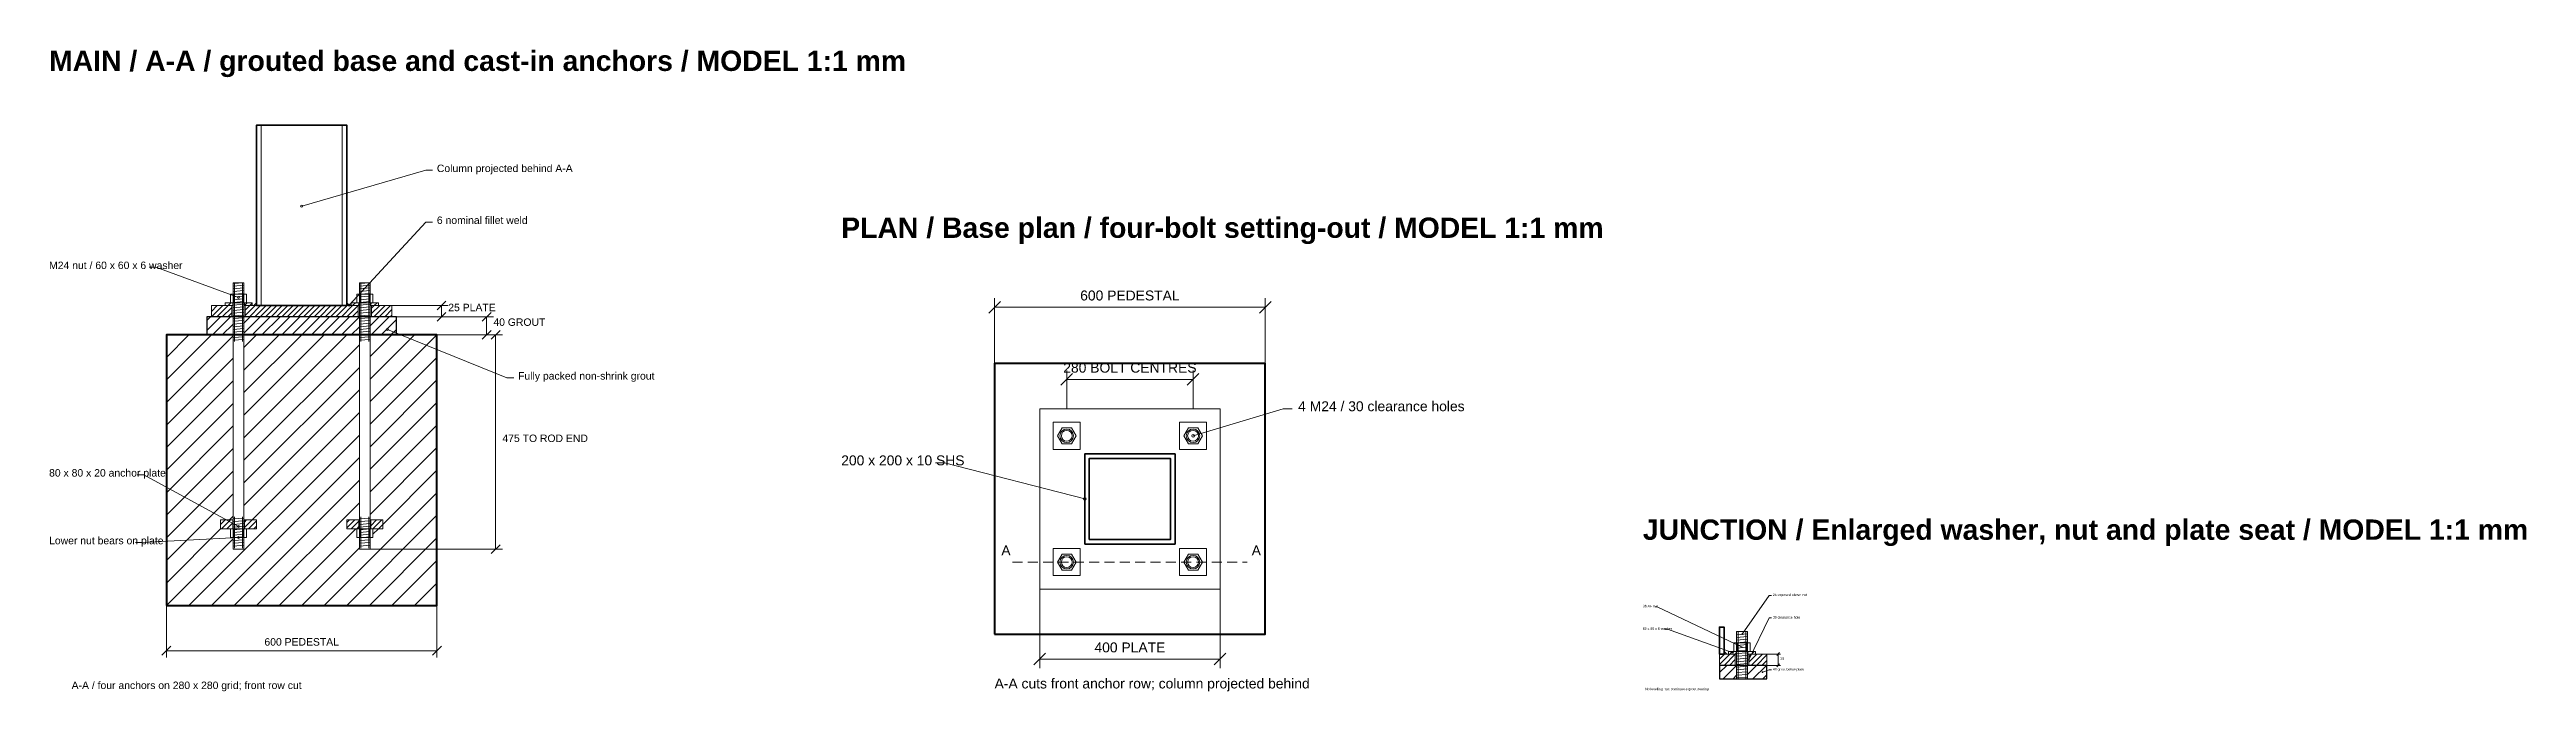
# Model space of a CAD drawing. Header units: millimetres. Extents: x 1 to 5492, y -2 to 1421.
import ezdxf
from ezdxf.enums import TextEntityAlignment as Align

# ---------------------------------------------------------------- set-up
doc = ezdxf.new("R2010")
doc.units = ezdxf.units.MM
for name, color, linetype, lineweight, true_color in [('A-ANNO-BORDER', 7, 'Continuous', 18, 0x7b919e), ('A-ANNO-DIMS', 7, 'Continuous', 15, 0x4c626f), ('A-ANNO-TEXT', 7, 'Continuous', 18, 0x233442), ('A-FIXT', 7, 'Continuous', 20, 0x4d616b), ('A-FLOR', 7, 'Continuous', 30, 0x394f5b), ('A-HATCH', 7, 'Continuous', 13, 0x8d999e), ('A-HIDDEN', 7, 'Continuous', 13, 0x778992), ('A-STRC', 7, 'Continuous', 40, 0x263746), ('A-WALL', 7, 'Continuous', 35, 0x233442)]:
    doc.layers.add(name, color=color, linetype=linetype, lineweight=lineweight, true_color=true_color)
doc.styles.add('SECTION_BOLD', font='arialbd.ttf')
doc.styles.add('SECTION_REGULAR', font='arial.ttf')

# ---------------------------------------------------------------- blocks, each defined once
blk = doc.blocks.new('604_COLUMN_BASE_PLATE_MAIN')
at = {"layer": 'A-ANNO-DIMS'}
for p, q in [((200, 65), (325, 65)), ((300.25, 55.25), (319.75, 74.75)), ((310, 40), (310, 65)), ((140, 0), (445, 0)), ((200, 40), (325, 40)), ((210, 40), (425, 40)), ((210, 0), (425, 0)), ((300.25, 30.25), (319.75, 49.75)), ((400.25, 30.25), (419.75, 49.75)), ((400.25, -9.75), (419.75, 9.75)), ((410, 0), (410, 40)), ((420.25, -9.75), (439.75, 9.75)), ((430, -475), (430, 0)), ((140, -475), (445, -475)), ((420.25, -484.75), (439.75, -465.25)), ((-300, -600), (-300, -715)), ((300, -600), (300, -715)), ((-309.75, -709.75), (-290.25, -690.25)), ((-300, -700), (300, -700)), ((290.25, -709.75), (309.75, -690.25))]:
    blk.add_line(p, q, dxfattribs=at)
for points in [[(0, 285), (275, 365), (290, 365)], [(105, 66), (275, 250), (290, 250)], [(-140, 83), (-323.39, 150), (-338.39, 150)], [(190, 12), (455, -95), (470, -95)], [(-140, -425), (-349.97, -310), (-364.97, -310)], [(-140, -449), (-353.65, -460), (-368.65, -460)]]:
    blk.add_lwpolyline(points, dxfattribs=at)
for centre in [(0, 285), (-140, 83), (105, 66), (190, 12), (-140, -425), (-140, -449)]:
    blk.add_circle(centre, 2.25, dxfattribs=at)
at = {"layer": 'A-FIXT'}
for p, q in [((-152, 114), (-128, 115)), ((-152, 108), (-128, 110)), ((-148.64, -15), (-148.64, 115)), ((-131.36, -15), (-131.36, 115)), ((128, 114), (152, 115)), ((128, 108), (152, 110)), ((131.36, -15), (131.36, 115)), ((148.64, -15), (148.64, 115)), ((-152, 102), (-128, 104)), ((-152, 96), (-128, 98)), ((-152, 90), (-128, 92)), ((-152, 84), (-128, 86)), ((-152, 78), (-128, 80)), ((-152, 72), (-128, 74)), ((-152, 66), (-128, 68)), ((-152, 60), (-128, 62)), ((-152, 54), (-128, 56)), ((-150.8, 71), (-150.8, 90)), ((-129.2, 71), (-129.2, 90)), ((128, 102), (152, 104)), ((128, 96), (152, 98)), ((128, 90), (152, 92)), ((128, 84), (152, 86)), ((128, 78), (152, 80)), ((128, 72), (152, 74)), ((128, 66), (152, 68)), ((128, 60), (152, 62)), ((128, 54), (152, 56)), ((129.2, 71), (129.2, 90)), ((150.8, 71), (150.8, 90)), ((-152, 48), (-128, 50)), ((-152, 42), (-128, 44)), ((-152, 36), (-128, 38)), ((-152, 30), (-128, 32)), ((-152, 24), (-128, 26)), ((-152, 18), (-128, 20)), ((-152, 12), (-128, 14)), ((-152, 6), (-128, 8)), ((-152, 0), (-128, 2)), ((128, 48), (152, 50)), ((128, 42), (152, 44)), ((128, 36), (152, 38)), ((128, 30), (152, 32)), ((128, 24), (152, 26)), ((128, 18), (152, 20)), ((128, 12), (152, 14)), ((128, 6), (152, 8)), ((128, 0), (152, 2)), ((-152, -6), (-128, -4)), ((-152, -12), (-128, -10)), ((128, -6), (152, -4)), ((128, -12), (152, -10)), ((-152, -408), (-128, -406)), ((-152, -414), (-128, -412)), ((-152, -420), (-128, -418)), ((-152, -426), (-128, -424)), ((-152, -432), (-128, -430)), ((-152, -438), (-128, -436)), ((-150.8, -449), (-150.8, -430)), ((-148.64, -473), (-148.64, -403)), ((-131.36, -473), (-131.36, -403)), ((-129.2, -449), (-129.2, -430)), ((128, -408), (152, -406)), ((128, -414), (152, -412)), ((128, -420), (152, -418)), ((128, -426), (152, -424)), ((128, -432), (152, -430)), ((128, -438), (152, -436)), ((129.2, -449), (129.2, -430)), ((131.36, -473), (131.36, -403)), ((148.64, -473), (148.64, -403)), ((150.8, -449), (150.8, -430)), ((-152, -444), (-128, -442)), ((-152, -450), (-128, -448)), ((-152, -456), (-128, -454)), ((-152, -462), (-128, -460)), ((-152, -468), (-128, -466)), ((128, -444), (152, -442)), ((128, -450), (152, -448)), ((128, -456), (152, -454)), ((128, -462), (152, -460)), ((128, -468), (152, -466))]:
    blk.add_line(p, q, dxfattribs=at)
for points in [[(-152, -475), (-128, -475), (-128, 115), (-152, 115)], [(128, -475), (152, -475), (152, 115), (128, 115)], [(-200, 40), (-155, 40), (-155, 65), (-200, 65)], [(-170, 65), (-153, 65), (-153, 71), (-170, 71)], [(-158, 71), (-122, 71), (-122, 90), (-158, 90)], [(-127, 65), (-110, 65), (-110, 71), (-127, 71)], [(-125, 40), (125, 40), (125, 65), (-125, 65)], [(-106, 65), (-100, 65), (-100, 71)], [(100, 65), (106, 65), (100, 71)], [(110, 65), (127, 65), (127, 71), (110, 71)], [(122, 71), (158, 71), (158, 90), (122, 90)], [(153, 65), (170, 65), (170, 71), (153, 71)], [(155, 40), (200, 40), (200, 65), (155, 65)], [(-180, -430), (-153, -430), (-153, -410), (-180, -410)], [(-158, -449), (-122, -449), (-122, -430), (-158, -430)], [(-127, -430), (-100, -430), (-100, -410), (-127, -410)], [(100, -430), (127, -430), (127, -410), (100, -410)], [(122, -449), (158, -449), (158, -430), (122, -430)], [(153, -430), (180, -430), (180, -410), (153, -410)]]:
    blk.add_lwpolyline(points, close=True, dxfattribs=at)
at = {"layer": 'A-FLOR'}
blk.add_lwpolyline([(-210, 0), (210, 0), (210, 40), (-210, 40)], close=True, dxfattribs=at)
at = {"layer": 'A-HATCH'}
for points in [[(-200, 40), (-175, 65)], [(-200, 52), (-187, 65)], [(-200, 64), (-199, 65)], [(-188, 40), (-163, 65)], [(-176, 40), (-155, 61)], [(-170, 70), (-169, 71)], [(-163, 65), (-157, 71)], [(-127, 65), (-121, 71)], [(-125, 43), (-103, 65)], [(-125, 55), (-115, 65)], [(-116, 40), (-91, 65)], [(-115, 65), (-110, 70)], [(-104, 40), (-79, 65)], [(-92, 40), (-67, 65)], [(-80, 40), (-55, 65)], [(-68, 40), (-43, 65)], [(-56, 40), (-31, 65)], [(-44, 40), (-19, 65)], [(-32, 40), (-7, 65)], [(-20, 40), (5, 65)], [(-8, 40), (17, 65)], [(4, 40), (29, 65)], [(16, 40), (41, 65)], [(28, 40), (53, 65)], [(40, 40), (65, 65)], [(52, 40), (77, 65)], [(64, 40), (89, 65)], [(76, 40), (101, 65)], [(88, 40), (113, 65)], [(100, 40), (125, 65)], [(113, 65), (119, 71)], [(125, 65), (127, 67)], [(153, 69), (155, 71)], [(155, 47), (173, 65)], [(155, 59), (161, 65)], [(160, 40), (185, 65)], [(161, 65), (167, 71)], [(172, 40), (197, 65)], [(184, 40), (200, 56)], [(-300, -100), (-200, 0)], [(-300, -50), (-250, 0)], [(-210, 10), (-180, 40)], [(-210, 32), (-202, 40)], [(-198, 0), (-158, 40)], [(-176, 0), (-152, 24)], [(-164, 40), (-155, 49)], [(-154, 0), (-152, 2)], [(-128, 4), (-92, 40)], [(-128, 26), (-114, 40)], [(-128, -228), (100, 0)], [(-128, -178), (50, 0)], [(-128, -128), (0, 0)], [(-128, -78), (-50, 0)], [(-128, -28), (-100, 0)], [(-110, 0), (-70, 40)], [(-88, 0), (-48, 40)], [(-66, 0), (-26, 40)], [(-44, 0), (-4, 40)], [(-22, 0), (18, 40)], [(0, 0), (40, 40)], [(22, 0), (62, 40)], [(44, 0), (84, 40)], [(66, 0), (106, 40)], [(88, 0), (128, 40)], [(110, 0), (128, 18)], [(112, 40), (125, 53)], [(124, 40), (125, 41)], [(152, 20), (172, 40)], [(152, -148), (300, 0)], [(152, -98), (250, 0)], [(152, -48), (200, 0)], [(154, 0), (194, 40)], [(176, 0), (210, 34)], [(196, 40), (200, 44)], [(198, 0), (210, 12)], [(-300, -150), (-152, -2)], [(-300, -200), (-152, -52)], [(-128, -278), (128, -22)], [(152, -198), (300, -50)], [(-300, -250), (-152, -102)], [(-128, -328), (128, -72)], [(152, -248), (300, -100)], [(-300, -300), (-152, -152)], [(-128, -378), (128, -122)], [(152, -298), (300, -150)], [(-300, -350), (-152, -202)], [(-110, -410), (128, -172)], [(152, -348), (300, -200)], [(-300, -400), (-152, -252)], [(-250, -600), (128, -222)], [(-200, -600), (128, -272)], [(152, -398), (300, -250)], [(-300, -450), (-152, -302)], [(-150, -600), (128, -322)], [(180, -420), (300, -300)], [(-300, -500), (-152, -352)], [(-100, -600), (128, -372)], [(50, -600), (300, -350)], [(-300, -550), (-180, -430)], [(-180, -420), (-170, -410)], [(-178, -430), (-158, -410)], [(-166, -430), (-153, -417)], [(-160, -410), (-152, -402)], [(-154, -430), (-153, -429)], [(-127, -427), (-110, -410)], [(-127, -415), (-122, -410)], [(-118, -430), (-100, -412)], [(-106, -430), (-100, -424)], [(-50, -600), (120, -430)], [(100, -600), (300, -400)], [(100, -428), (118, -410)], [(100, -416), (106, -410)], [(110, -430), (127, -413)], [(122, -430), (127, -425)], [(153, -423), (166, -410)], [(153, -411), (154, -410)], [(158, -430), (178, -410)], [(158, -442), (170, -430)], [(170, -430), (180, -420)], [(-300, -600), (-152, -452)], [(0, -600), (128, -472)], [(150, -600), (300, -450)], [(200, -600), (300, -500)], [(250, -600), (300, -550)]]:
    blk.add_lwpolyline(points, dxfattribs=at)
at = {"layer": 'A-HIDDEN'}
for p, q in [((-90, 65), (-90, 465)), ((90, 65), (90, 465))]:
    blk.add_line(p, q, dxfattribs=at)
at = {"layer": 'A-STRC'}
blk.add_lwpolyline([(-300, -600), (300, -600), (300, 0), (-300, 0)], close=True, dxfattribs=at)
at = {"layer": 'A-WALL'}
blk.add_lwpolyline([(-100, 65), (100, 65), (100, 465), (-100, 465)], close=True, dxfattribs=at)
at = {"layer": 'A-ANNO-DIMS', "style": 'SECTION_REGULAR'}
for s, p in [('25 PLATE', (325, 52.5)), ('40 GROUT', (425, 20)), ('475 TO ROD END', (445, -237.5))]:
    blk.add_text(s, height=16.5, dxfattribs=at).set_placement(p)
blk.add_text('600 PEDESTAL', height=16.5, dxfattribs=at).set_placement((0, -688.75), align=Align.CENTER)
at = {"layer": 'A-ANNO-TEXT', "style": 'SECTION_REGULAR'}
for s, p in [('Column projected behind A-A', (299.75, 360.88)), ('6 nominal fillet weld', (299.75, 245.88)), ('M24 nut / 60 x 60 x 6 washer', (-560, 145.88)), ('Fully packed non-shrink grout', (479.75, -99.12)), ('80 x 80 x 20 anchor plate', (-560, -314.12)), ('Lower nut bears on plate', (-560, -464.12)), ('A-A / four anchors on 280 x 280 grid; front row cut', (-510, -785))]:
    blk.add_text(s, height=16.5, dxfattribs=at).set_placement(p)
blk = doc.blocks.new('604_COLUMN_BASE_PLATE_PLAN')
at = {"layer": 'A-ANNO-DIMS'}
for p, q in [((-300, 300), (-300, 445)), ((300, 300), (300, 445)), ((-313, 412), (-287, 438)), ((-300, 425), (300, 425)), ((287, 412), (313, 438)), ((-153, 252), (-127, 278)), ((-140, 200), (-140, 285)), ((127, 252), (153, 278)), ((140, 200), (140, 285)), ((-140, 265), (140, 265)), ((-200, -200), (-200, -375)), ((200, -200), (200, -375)), ((-213, -368), (-187, -342)), ((-200, -355), (200, -355)), ((187, -368), (213, -342))]:
    blk.add_line(p, q, dxfattribs=at)
for points in [[(140, 140), (340, 200), (360, 200)], [(-100, 0), (-411.3, 80), (-431.3, 80)]]:
    blk.add_lwpolyline(points, dxfattribs=at)
for centre in [(140, 140), (-100, 0)]:
    blk.add_circle(centre, 3, dxfattribs=at)
at = {"layer": 'A-FIXT'}
for points in [[(-200, -200), (200, -200), (200, 200), (-200, 200)], [(-170, 110), (-110, 110), (-110, 170), (-170, 170)], [(110, 110), (170, 110), (170, 170), (110, 170)], [(-119.2, 140), (-129.6, 158), (-150.4, 158), (-160.8, 140), (-150.4, 122), (-129.6, 122)], [(160.8, 140), (150.4, 158), (129.6, 158), (119.2, 140), (129.6, 122), (150.4, 122)], [(-170, -170), (-110, -170), (-110, -110), (-170, -110)], [(-119.2, -140), (-129.6, -122), (-150.4, -122), (-160.8, -140), (-150.4, -158), (-129.6, -158)], [(110, -170), (170, -170), (170, -110), (110, -110)], [(160.8, -140), (150.4, -122), (129.6, -122), (119.2, -140), (129.6, -158), (150.4, -158)]]:
    blk.add_lwpolyline(points, close=True, dxfattribs=at)
for centre in [(-140, 140), (140, 140), (-140, -140), (140, -140)]:
    blk.add_circle(centre, 12, dxfattribs=at)
at = {"layer": 'A-HIDDEN'}
for p, q in [((-260, -140), (-238, -140)), ((-226, -140), (-204, -140)), ((-192, -140), (-170, -140)), ((-158, -140), (-136, -140)), ((-124, -140), (-102, -140)), ((-90, -140), (-68, -140)), ((-56, -140), (-34, -140)), ((-22, -140), (0, -140)), ((12, -140), (34, -140)), ((46, -140), (68, -140)), ((80, -140), (102, -140)), ((114, -140), (136, -140)), ((148, -140), (170, -140)), ((182, -140), (204, -140)), ((216, -140), (238, -140)), ((250, -140), (260, -140))]:
    blk.add_line(p, q, dxfattribs=at)
for centre in [(-140, 140), (140, 140), (-140, -140), (140, -140)]:
    blk.add_circle(centre, 15, dxfattribs=at)
at = {"layer": 'A-STRC'}
blk.add_lwpolyline([(-300, -300), (300, -300), (300, 300), (-300, 300)], close=True, dxfattribs=at)
at = {"layer": 'A-WALL'}
for points in [[(-100, -100), (100, -100), (100, 100), (-100, 100)], [(-90, -90), (90, -90), (90, 90), (-90, 90)]]:
    blk.add_lwpolyline(points, close=True, dxfattribs=at)
at = {"layer": 'A-ANNO-DIMS', "style": 'SECTION_REGULAR'}
for s, p in [('600 PEDESTAL', (0, 440)), ('280 BOLT CENTRES', (0, 280)), ('400 PLATE', (0, -340))]:
    blk.add_text(s, height=22, dxfattribs=at).set_placement(p, align=Align.CENTER)
at = {"layer": 'A-ANNO-TEXT', "style": 'SECTION_REGULAR'}
for s, p in [('4 M24 / 30 clearance holes', (373, 194.5)), ('200 x 200 x 10 SHS', (-640, 74.5)), ('A', (-285, -125)), ('A', (270, -125)), ('A-A cuts front anchor row; column projected behind', (-300, -420))]:
    blk.add_text(s, height=22, dxfattribs=at).set_placement(p)
blk = doc.blocks.new('604_COLUMN_BASE_PLATE_JUNCTION')
at = {"layer": 'A-ANNO-DIMS'}
for p, q in [((180, 65), (225, 65)), ((216.75, 61.75), (223.25, 68.25)), ((220, 40), (220, 65)), ((180, 40), (225, 40)), ((216.75, 36.75), (223.25, 43.25))]:
    blk.add_line(p, q, dxfattribs=at)
for points in [[(140, 80), (-47.902, 170), (-52.902, 170)], [(140, 109), (200, 195), (205, 195)], [(120, 68), (-25.588, 120), (-30.588, 120)], [(155, 52), (200, 145), (205, 145)], [(185, 25), (200, 30), (205, 30)]]:
    blk.add_lwpolyline(points, dxfattribs=at)
for centre in [(120, 68), (140, 109), (140, 80), (155, 52), (185, 25)]:
    blk.add_circle(centre, 0.75, dxfattribs=at)
at = {"layer": 'A-FIXT'}
for p, q in [((128, 114), (152, 115)), ((128, 108), (152, 110)), ((131.36, 10), (131.36, 115)), ((148.64, 10), (148.64, 115)), ((128, 102), (152, 104)), ((128, 96), (152, 98)), ((128, 90), (152, 92)), ((128, 84), (152, 86)), ((128, 78), (152, 80)), ((128, 72), (152, 74)), ((128, 66), (152, 68)), ((128, 60), (152, 62)), ((128, 54), (152, 56)), ((129.2, 71), (129.2, 90)), ((150.8, 71), (150.8, 90)), ((128, 48), (152, 50)), ((128, 42), (152, 44)), ((128, 36), (152, 38)), ((128, 30), (152, 32)), ((128, 24), (152, 26)), ((128, 18), (152, 20)), ((128, 12), (152, 14))]:
    blk.add_line(p, q, dxfattribs=at)
for points in [[(152, 10), (152, 115), (128, 115), (128, 10)], [(90, 40), (125, 40), (125, 65), (90, 65)], [(100, 65), (106, 65), (100, 71)], [(110, 65), (127, 65), (127, 71), (110, 71)], [(122, 71), (158, 71), (158, 90), (122, 90)], [(153, 65), (170, 65), (170, 71), (153, 71)], [(155, 40), (195, 40), (195, 65), (155, 65)]]:
    blk.add_lwpolyline(points, close=True, dxfattribs=at)
at = {"layer": 'A-FLOR'}
blk.add_lwpolyline([(195, 10), (195, 40), (90, 40), (90, 10)], close=True, dxfattribs=at)
at = {"layer": 'A-HATCH'}
for p, q in [((90, 42), (113, 65)), ((90, 54), (101, 65)), ((100, 40), (125, 65)), ((113, 65), (119, 71)), ((125, 65), (127, 67)), ((153, 69), (155, 71)), ((155, 47), (173, 65)), ((155, 59), (161, 65)), ((160, 40), (185, 65)), ((161, 65), (167, 71)), ((172, 40), (195, 63)), ((90, 24), (106, 40)), ((98, 10), (128, 40)), ((112, 40), (125, 53)), ((120, 10), (128, 18)), ((124, 40), (125, 41)), ((152, 20), (172, 40)), ((164, 10), (194, 40)), ((184, 40), (195, 51)), ((186, 10), (195, 19))]:
    blk.add_line(p, q, dxfattribs=at)
at = {"layer": 'A-HIDDEN'}
blk.add_line((90, 65), (90, 125), dxfattribs=at)
at = {"layer": 'A-WALL'}
blk.add_lwpolyline([(90, 65), (100, 65), (100, 125), (90, 125)], close=True, dxfattribs=at)
at = {"layer": 'A-ANNO-DIMS', "style": 'SECTION_REGULAR'}
blk.add_text('25', height=5.5, dxfattribs=at).set_placement((225, 52.5))
at = {"layer": 'A-ANNO-TEXT', "style": 'SECTION_REGULAR'}
for s, p in [('36 AF nut', (-80, 168.625)), ('25 exposed above nut', (208.25, 193.625)), ('60 x 60 x 6 washer', (-80, 118.625)), ('30 clearance hole', (208.25, 143.625)), ('40 grout below plate', (208.25, 28.625)), ('No levelling nut: continuous grout bearing', (-75, -15))]:
    blk.add_text(s, height=5.5, dxfattribs=at).set_placement(p)

msp = doc.modelspace()

# ---------------------------------------------------------------- block references
at = {"layer": 'A-ANNO-BORDER'}
for name, p in [('604_COLUMN_BASE_PLATE_MAIN', (560, 788.795)), ('604_COLUMN_BASE_PLATE_PLAN', (2396.164, 425.06)), ('604_COLUMN_BASE_PLATE_JUNCTION', (3613.296, 16.265))]:
    msp.add_blockref(name, p, dxfattribs=at)

# ---------------------------------------------------------------- texts
at = {"layer": 'A-ANNO-TEXT', "style": 'SECTION_BOLD'}
for s, p in [('MAIN / A-A / grouted base and cast-in anchors / MODEL 1:1 mm', (0, 1373.795)), ('PLAN / Base plan / four-bolt setting-out / MODEL 1:1 mm', (1756.164, 1003.76)), ('JUNCTION / Enlarged washer, nut and plate seat / MODEL 1:1 mm', (3533.296, 334.565))]:
    msp.add_text(s, height=45, dxfattribs=at).set_placement(p)

doc.saveas('drawing.dxf')
